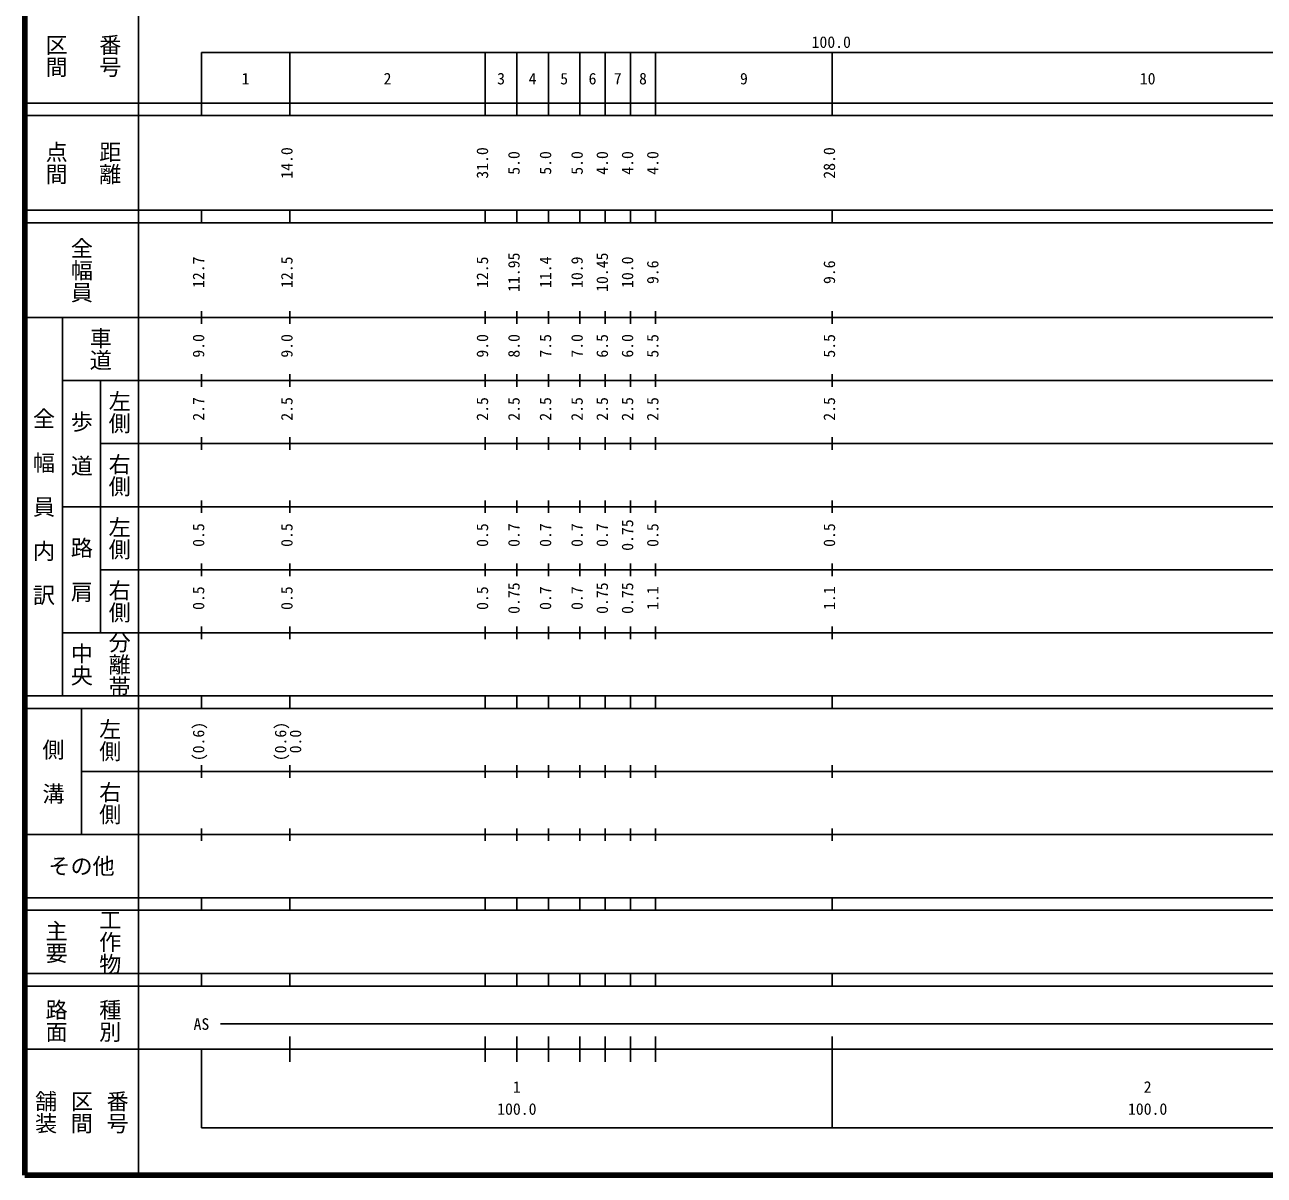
# Model space of a CAD drawing. Units: millimetres on the paper, enlarged 1000 times. Extents: x 40000 to 680000, y 20000 to 380000.
# Drawn here: x 40000 to 236480, y 20000 to 202409 of the extents above; entities that cross this region are included whole.
import ezdxf
from ezdxf.enums import TextEntityAlignment as Align

# ---------------------------------------------------------------- set-up
doc = ezdxf.new("R2010")
doc.units = ezdxf.units.MM
doc.header["$LTSCALE"] = 1000
doc.layers.add('M-TTL', color=2, linetype='Continuous', lineweight=140)
doc.layers.add('M-TTL-BAND', color=7, linetype='Continuous', lineweight=25)
doc.styles.add('@ＭＳ ゴシック', font='')
doc.styles.add('ＭＳ ゴシック', font='')
doc.styles.get('@ＭＳ ゴシック').set_extended_font_data('@MS Gothic')
doc.styles.get('ＭＳ ゴシック').set_extended_font_data('MS Gothic')

msp = doc.modelspace()

# ---------------------------------------------------------------- linework, layer by layer
at = {"layer": 'M-TTL'}
for p, q in [((40000, 380000), (40000, 20000)), ((40000, 20000), (680000, 20000))]:
    msp.add_line(p, q, dxfattribs=at)
at = {"layer": 'M-TTL-BAND'}
for p, q in [((58000, 370000), (58000, 20000)), ((68000, 198000), (579000, 198000)), ((68000, 198000), (68000, 188000)), ((82000, 188000), (82000, 198000)), ((113000, 188000), (113000, 198000)), ((118000, 188000), (118000, 198000)), ((123000, 188000), (123000, 198000)), ((128000, 188000), (128000, 198000)), ((132000, 188000), (132000, 198000)), ((136000, 188000), (136000, 198000)), ((140000, 188000), (140000, 198000)), ((168000, 188000), (168000, 198000)), ((40000, 190000), (579000, 190000)), ((40000, 188000), (579000, 188000)), ((40000, 173000), (579000, 173000)), ((68000, 171000), (68000, 173000)), ((82000, 171000), (82000, 173000)), ((113000, 171000), (113000, 173000)), ((118000, 171000), (118000, 173000)), ((123000, 171000), (123000, 173000)), ((128000, 171000), (128000, 173000)), ((132000, 171000), (132000, 173000)), ((136000, 171000), (136000, 173000)), ((140000, 171000), (140000, 173000)), ((168000, 171000), (168000, 173000)), ((40000, 171000), (579000, 171000)), ((40000, 156000), (579000, 156000)), ((46000, 96000), (46000, 156000)), ((68000, 155000), (68000, 157000)), ((82000, 155000), (82000, 157000)), ((113000, 155000), (113000, 157000)), ((118000, 155000), (118000, 157000)), ((123000, 155000), (123000, 157000)), ((128000, 155000), (128000, 157000)), ((132000, 155000), (132000, 157000)), ((136000, 155000), (136000, 157000)), ((140000, 155000), (140000, 157000)), ((168000, 155000), (168000, 157000)), ((46000, 146000), (579000, 146000)), ((52000, 146000), (52000, 106000)), ((68000, 145000), (68000, 147000)), ((82000, 145000), (82000, 147000)), ((113000, 145000), (113000, 147000)), ((118000, 145000), (118000, 147000)), ((123000, 145000), (123000, 147000)), ((128000, 145000), (128000, 147000)), ((132000, 145000), (132000, 147000)), ((136000, 145000), (136000, 147000)), ((140000, 145000), (140000, 147000)), ((168000, 145000), (168000, 147000)), ((52000, 136000), (579000, 136000)), ((68000, 135000), (68000, 137000)), ((82000, 135000), (82000, 137000)), ((113000, 135000), (113000, 137000)), ((118000, 135000), (118000, 137000)), ((123000, 135000), (123000, 137000)), ((128000, 135000), (128000, 137000)), ((132000, 135000), (132000, 137000)), ((136000, 135000), (136000, 137000)), ((140000, 135000), (140000, 137000)), ((168000, 135000), (168000, 137000)), ((46000, 126000), (579000, 126000)), ((68000, 125000), (68000, 127000)), ((82000, 125000), (82000, 127000)), ((113000, 125000), (113000, 127000)), ((118000, 125000), (118000, 127000)), ((123000, 125000), (123000, 127000)), ((128000, 125000), (128000, 127000)), ((132000, 125000), (132000, 127000)), ((136000, 125000), (136000, 127000)), ((140000, 125000), (140000, 127000)), ((168000, 125000), (168000, 127000)), ((52000, 116000), (579000, 116000)), ((68000, 115000), (68000, 117000)), ((82000, 115000), (82000, 117000)), ((113000, 115000), (113000, 117000)), ((118000, 115000), (118000, 117000)), ((123000, 115000), (123000, 117000)), ((128000, 115000), (128000, 117000)), ((132000, 115000), (132000, 117000)), ((136000, 115000), (136000, 117000)), ((140000, 115000), (140000, 117000)), ((168000, 115000), (168000, 117000)), ((68000, 105000), (68000, 107000)), ((82000, 105000), (82000, 107000)), ((113000, 105000), (113000, 107000)), ((118000, 105000), (118000, 107000)), ((123000, 105000), (123000, 107000)), ((128000, 105000), (128000, 107000)), ((132000, 105000), (132000, 107000)), ((136000, 105000), (136000, 107000)), ((140000, 105000), (140000, 107000)), ((168000, 105000), (168000, 107000)), ((46000, 106000), (579000, 106000)), ((40000, 96000), (579000, 96000)), ((68000, 94000), (68000, 96000)), ((82000, 94000), (82000, 96000)), ((113000, 94000), (113000, 96000)), ((118000, 94000), (118000, 96000)), ((123000, 94000), (123000, 96000)), ((128000, 94000), (128000, 96000)), ((132000, 94000), (132000, 96000)), ((136000, 94000), (136000, 96000)), ((140000, 94000), (140000, 96000)), ((168000, 94000), (168000, 96000)), ((40000, 94000), (579000, 94000)), ((49000, 94000), (49000, 74000)), ((68000, 83000), (68000, 85000)), ((82000, 83000), (82000, 85000)), ((113000, 83000), (113000, 85000)), ((118000, 83000), (118000, 85000)), ((123000, 83000), (123000, 85000)), ((128000, 83000), (128000, 85000)), ((132000, 83000), (132000, 85000)), ((136000, 83000), (136000, 85000)), ((140000, 83000), (140000, 85000)), ((168000, 83000), (168000, 85000)), ((49000, 84000), (579000, 84000)), ((68000, 73000), (68000, 75000)), ((82000, 73000), (82000, 75000)), ((113000, 73000), (113000, 75000)), ((118000, 73000), (118000, 75000)), ((123000, 73000), (123000, 75000)), ((128000, 73000), (128000, 75000)), ((132000, 73000), (132000, 75000)), ((136000, 73000), (136000, 75000)), ((140000, 73000), (140000, 75000)), ((168000, 73000), (168000, 75000)), ((40000, 74000), (579000, 74000)), ((40000, 64000), (579000, 64000)), ((68000, 62000), (68000, 64000)), ((82000, 62000), (82000, 64000)), ((113000, 62000), (113000, 64000)), ((118000, 62000), (118000, 64000)), ((123000, 62000), (123000, 64000)), ((128000, 62000), (128000, 64000)), ((132000, 62000), (132000, 64000)), ((136000, 62000), (136000, 64000)), ((140000, 62000), (140000, 64000)), ((168000, 62000), (168000, 64000)), ((40000, 62000), (579000, 62000)), ((40000, 52000), (579000, 52000)), ((68000, 50000), (68000, 52000)), ((82000, 50000), (82000, 52000)), ((113000, 50000), (113000, 52000)), ((118000, 50000), (118000, 52000)), ((123000, 50000), (123000, 52000)), ((128000, 50000), (128000, 52000)), ((132000, 50000), (132000, 52000)), ((136000, 50000), (136000, 52000)), ((140000, 50000), (140000, 52000)), ((168000, 50000), (168000, 52000)), ((40000, 50000), (579000, 50000)), ((71000, 44000), (565000, 44000)), ((82000, 38000), (82000, 42000)), ((113000, 38000), (113000, 42000)), ((118000, 38000), (118000, 42000)), ((123000, 38000), (123000, 42000)), ((128000, 38000), (128000, 42000)), ((132000, 38000), (132000, 42000)), ((136000, 38000), (136000, 42000)), ((140000, 38000), (140000, 42000)), ((168000, 27500), (168000, 42000)), ((40000, 40000), (579000, 40000)), ((68000, 40000), (68000, 27500)), ((68000, 27500), (579000, 27500))]:
    msp.add_line(p, q, dxfattribs=at)

# ---------------------------------------------------------------- texts
at = {"layer": 'M-TTL-BAND', "style": '@ＭＳ ゴシック'}
for s, p in [('区間', (45000, 197500)), ('番号', (53500, 197500)), ('点間', (45000, 180500)), ('距離', (53500, 180500)), ('全幅員', (49000, 163500)), ('車道', (52000, 151000)), ('左側', (55000, 141000)), ('全\u3000幅\u3000員\u3000内\u3000訳', (43000, 126000)), ('歩\u3000道', (49000, 136000)), ('右側', (55000, 131000)), ('左側', (55000, 121000)), ('路\u3000肩', (49000, 116000)), ('右側', (55000, 111000)), ('中央', (49000, 101000)), ('分離帯', (55000, 101000)), ('左側', (53500, 89000)), ('側\u3000溝', (44500, 84000)), ('右側', (53500, 79000)), ('工作物', (53500, 57000)), ('主要', (45000, 57000)), ('路面', (45000, 44500)), ('種別', (53500, 44500)), ('舗装', (43333, 30000)), ('区間', (49000, 30000)), ('番号', (54667, 30000))]:
    msp.add_text(s, height=2566, rotation=270, dxfattribs=at).set_placement(p, align=Align.MIDDLE_CENTER)
at = {"layer": 'M-TTL-BAND', "style": 'ＭＳ ゴシック'}
for s, p in [('100.0', (167844, 198195)), ('1', (75000, 192405)), ('2', (97500, 192405)), ('3', (115500, 192405)), ('4', (120500, 192405)), ('5', (125500, 192405)), ('6', (130000, 192405)), ('7', (134000, 192405)), ('8', (138000, 192405)), ('9', (154000, 192405)), ('10', (218000, 192405)), ('AS', (68000, 42500)), ('1', (118000, 32523)), ('2', (218000, 32523)), ('100.0', (118000, 29033)), ('100.0', (218000, 29033))]:
    msp.add_text(s, height=1833, dxfattribs=at).set_placement(p, align=Align.BOTTOM_CENTER)
for s, p in [('14.0', (83000, 180500)), ('31.0', (114000, 180500)), ('28.0', (169000, 180500)), ('5.0', (119000, 180500)), ('5.0', (124000, 180500)), ('5.0', (129000, 180500)), ('4.0', (133000, 180500)), ('4.0', (137000, 180500)), ('4.0', (141000, 180500)), ('12.7', (69000, 163174)), ('12.5', (83000, 163174)), ('12.5', (114000, 163174)), ('11.95', (119000, 163174)), ('11.4', (124000, 163174)), ('10.9', (129000, 163174)), ('10.45', (133000, 163174)), ('10.0', (137000, 163174)), ('9.6', (141000, 163174)), ('9.6', (169000, 163174)), ('9.0', (69000, 151500)), ('9.0', (83000, 151500)), ('9.0', (114000, 151500)), ('8.0', (119000, 151500)), ('7.5', (124000, 151500)), ('7.0', (129000, 151500)), ('6.5', (133000, 151500)), ('6.0', (137000, 151500)), ('5.5', (141000, 151500)), ('5.5', (169000, 151500)), ('2.7', (69000, 141500)), ('2.5', (83000, 141500)), ('2.5', (114000, 141500)), ('2.5', (119000, 141500)), ('2.5', (124000, 141500)), ('2.5', (129000, 141500)), ('2.5', (133000, 141500)), ('2.5', (137000, 141500)), ('2.5', (141000, 141500)), ('2.5', (169000, 141500)), ('0.75', (137000, 121500)), ('0.5', (69000, 121500)), ('0.5', (83000, 121500)), ('0.5', (114000, 121500)), ('0.7', (119000, 121500)), ('0.7', (124000, 121500)), ('0.7', (129000, 121500)), ('0.7', (133000, 121500)), ('0.5', (141000, 121500)), ('0.5', (169000, 121500)), ('0.5', (69000, 111500)), ('0.5', (83000, 111500)), ('0.5', (114000, 111500)), ('0.75', (119000, 111500)), ('0.7', (124000, 111500)), ('0.7', (129000, 111500)), ('0.75', (133000, 111500)), ('0.75', (137000, 111500)), ('1.1', (141000, 111500)), ('1.1', (169000, 111500)), ('(0.6)', (69000, 88764)), ('(0.6)', (82000, 88764)), ('0.0', (84370, 88764))]:
    msp.add_text(s, height=1833, rotation=90, dxfattribs=at).set_placement(p, align=Align.BOTTOM_CENTER)
msp.add_text('その他', height=2566, dxfattribs=at).set_placement((49000, 69000), align=Align.MIDDLE_CENTER)

doc.saveas('drawing.dxf')
